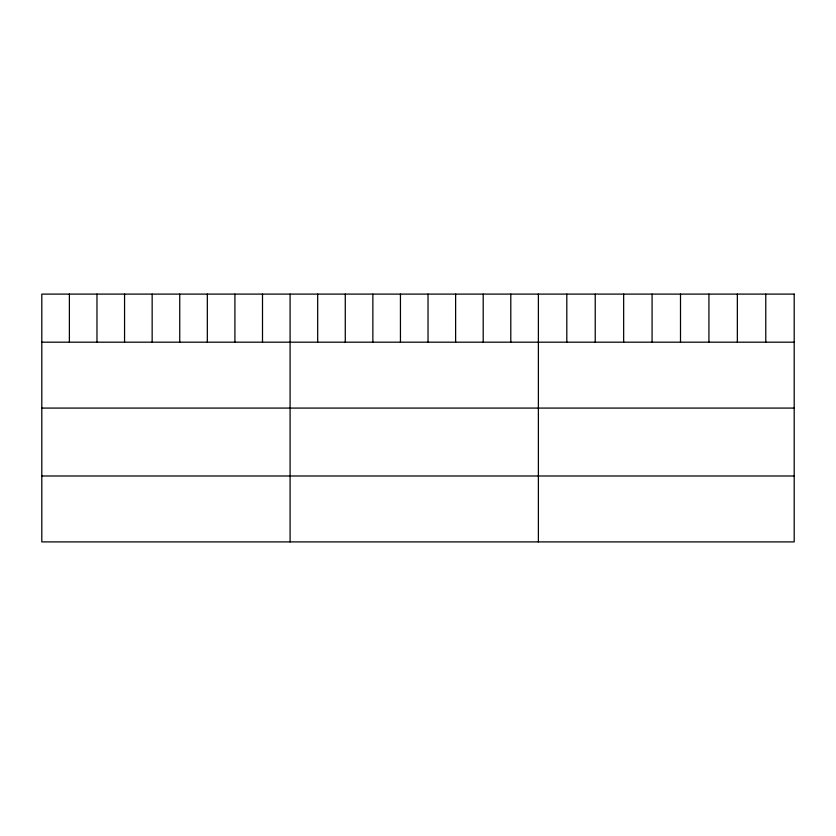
<?xml version="1.0" encoding="UTF-8"?>
<svg xmlns="http://www.w3.org/2000/svg" width="836" height="836" viewBox="0 0 836 836"><rect width="100%" height="100%" fill="white"/><g stroke="black" fill="none" stroke-linecap="round" stroke-linejoin="round"><path stroke-width="1.25" d="M41.8 342.185L794.2 342.185M41.8 408.083L794.2 408.083M41.8 475.987L794.2 475.987M765.776 294.105L765.776 342.185M737.352 294.105L737.352 342.185M708.928 294.105L708.928 342.185M680.504 294.105L680.504 342.185M652.08 294.105L652.08 342.185M623.656 294.105L623.656 342.185M595.232 294.105L595.232 342.185M566.808 294.105L566.808 342.185M538.384 294.105L538.384 541.895M510.796 294.105L510.796 342.185M483.208 294.105L483.208 342.185M455.62 294.105L455.62 342.185M428.032 294.105L428.032 342.185M400.444 294.105L400.444 342.185M372.856 294.105L372.856 342.185M345.268 294.105L345.268 342.185M317.68 294.105L317.68 342.185M290.092 294.105L290.092 541.895M262.504 294.105L262.504 342.185M234.916 294.105L234.916 342.185M207.328 294.105L207.328 342.185M179.74 294.105L179.74 342.185M152.152 294.105L152.152 342.185M124.564 294.105L124.564 342.185M96.976 294.105L96.976 342.185M69.388 294.105L69.388 342.185M794.2 294.105L41.8 294.105L41.8 541.895L794.2 541.895L794.2 294.105"/></g></svg>
